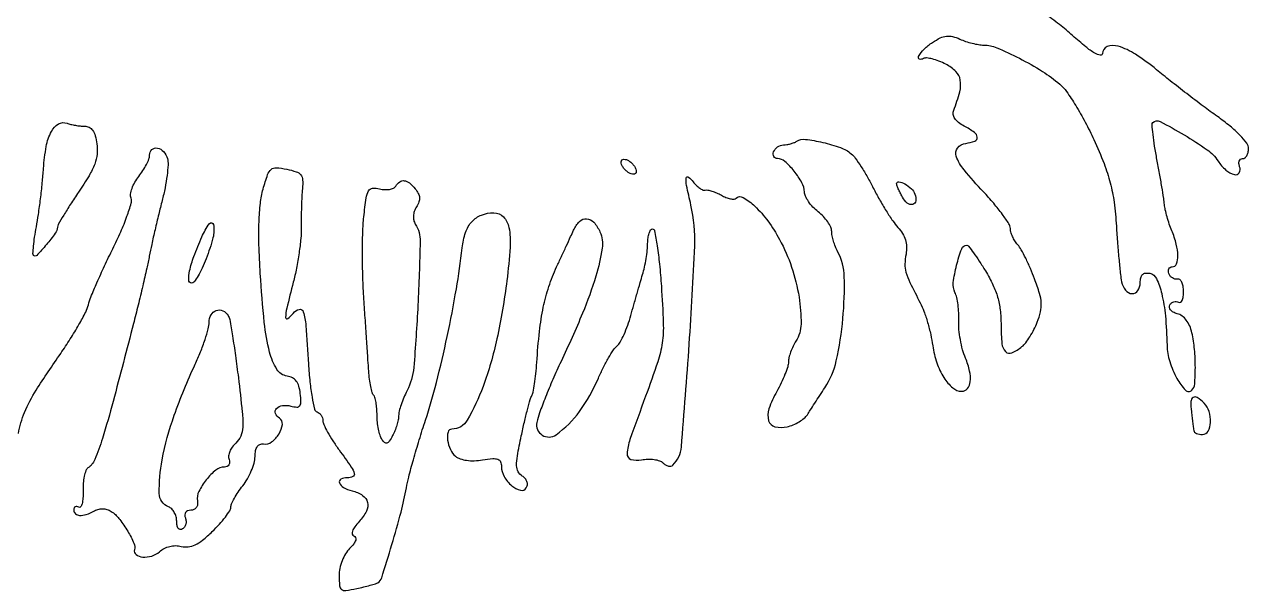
# Model space of a CAD drawing. Extents: x 0 to 1938, y 0 to 2000.
# Drawn here: x 1678.9 to 1905, y 206.2 to 310.8 of the extents above; entities that cross this region are included whole.
import ezdxf

# ---------------------------------------------------------------- set-up
doc = ezdxf.new("R2010")
doc.units = 0

msp = doc.modelspace()

# ---------------------------------------------------------------- linework, layer by layer
msp.add_lwpolyline([(1677.769329, 235.183578, -0.057423), (1678.888952, 239.094074, -0.044198), (1681.03655, 243.20004, -0.009108), (1685.574407, 250, 0.010654), (1687.345532, 252.671879, 0.011848), (1688.937234, 255.325, 0.011244), (1690.186281, 257.643273, 0.058872), (1690.687833, 259, -0.0376), (1691.145567, 260.420859, -0.006219), (1692.264949, 263.07394, -0.0068), (1693.665581, 266.166261, -0.005966), (1695.210675, 269.358094, 0.012375), (1696.670967, 272.476008, 0.017163), (1697.812505, 275.34284, 0.013723), (1698.599497, 277.740301, 0.165523), (1698.562805, 278.696927, -0.131174), (1698.48374, 279.443227, -0.046763), (1698.749799, 280.490595, -0.042464), (1699.272958, 281.640106, -0.038655), (1699.997296, 282.723692, 0.023536), (1700.763831, 283.798647, 0.024793), (1701.411706, 284.922833, 0.025431), (1701.869805, 285.942099, 0.093153), (1702, 286.634859, -0.203223), (1702.434297, 287.659251, -0.244389), (1703.425165, 287.954338, -0.162392), (1704.584966, 287.302679, -0.120867), (1705.289092, 286.002511, -0.078985), (1705.399918, 284.876822, -0.016619), (1705.21624, 282.901985, -0.017028), (1704.844892, 280.60133, -0.015408), (1704.307566, 278.252511, 0.004194), (1703.668513, 275.7215, 0.002962), (1702.991302, 272.867925, 0.002989), (1702.376349, 270.132171, 0.006296), (1701.9385, 268, -0.007425), (1701.466899, 265.729478, -0.002582), (1700.721971, 262.471875, -0.002564), (1699.864669, 258.892793, -0.002985), (1699.012064, 255.5, -0.001595), (1695.260033, 241.127745, -0.011656), (1693.280674, 234.292262, -0.02067), (1691.863291, 230.366799, -0.147846), (1690.606678, 228.817317, 0.157609), (1690.223704, 228.326223, 0.03491), (1689.925261, 227.287916, 0.033003), (1689.736099, 225.984433, 0.026624), (1689.700864, 224.569509, -0.023536), (1689.675968, 223.240148, -0.048562), (1689.507579, 222.215208, -0.087715), (1689.235918, 221.630395, -0.397825), (1688.900961, 221.56121, 0.094673), (1688.557231, 221.692474, 0.172818), (1688.264657, 221.643381, 0.172842), (1688.069061, 221.420364, 0.094703), (1688, 221.059017, 0.209954), (1688.309279, 220.354944, 0.177803), (1689.066593, 220.042691, 0.09492), (1690.28297, 220.22668, 0.038019), (1691.829956, 220.908995, -0.066262), (1692.655789, 221.218961, -0.0759), (1693.49578, 221.28227, -0.075462), (1694.320327, 221.091883, -0.064492), (1695.100871, 220.658995, -0.07076), (1696.486565, 219.29786, -0.029758), (1697.950934, 217.127517, -0.02554), (1699.110977, 214.915454, -0.179289), (1699.203177, 213.722174, 0.308692), (1699.503207, 212.820218, 0.143091), (1700.71211, 212.356065, 0.095082), (1702.411324, 212.539018, 0.11012), (1703.824122, 213.340832, -0.063313), (1704.701144, 213.952634, -0.060608), (1705.716188, 214.336531, -0.060651), (1706.792974, 214.465667, -0.063581), (1707.8515, 214.328583, 0.091379), (1709.123601, 214.234881, 0.084606), (1710.383095, 214.593697, 0.059392), (1711.792256, 215.486996, 0.021539), (1713.564624, 217.062636, 0.016223), (1714.88015, 218.423186, 0.020992), (1715.990858, 219.757621, 0.019267), (1716.810863, 220.921805, 0.144778), (1717, 221.561308, -0.106039), (1717.133754, 222.184897, -0.021061), (1717.647986, 223.210677, -0.021428), (1718.361447, 224.375253, -0.018504), (1719.20591, 225.534643, 0.037431), (1720.054689, 226.797697, 0.029689), (1720.781163, 228.273244, 0.030541), (1721.291746, 229.730159, 0.063375), (1721.470812, 230.919501, -0.039922), (1721.586178, 232.039341, -0.101694), (1721.891487, 232.792451, -0.152121), (1722.379468, 233.187892, -0.135238), (1723.030583, 233.259972, 0.202519), (1724.529596, 233.62846, 0.09479), (1725.904169, 235.130528, 0.109044), (1726.514011, 236.883125, 0.291579), (1725.964055, 238.022215, -0.170099), (1725.252072, 238.902211, -0.281861), (1725.441369, 239.807239, -0.174208), (1726.546612, 240.368925, -0.095542), (1728.080684, 240.26865, 0.045967), (1729.201127, 240.083338, 0.255813), (1729.736169, 240.327973, 0.17039), (1729.948542, 241.006037, 0.019921), (1729.829688, 242.61253, 0.043036), (1729.558321, 243.953258, 0.091966), (1729.08239, 244.892195, 0.111009), (1728.369434, 245.489216, 0.083746), (1727.393067, 245.800803, -0.225094), (1725.505386, 247.050049, -0.072063), (1724.162401, 250.231009, -0.038758), (1723.177739, 255.699964, -0.009682), (1722.440069, 264.753793, -0.00807), (1722.195609, 270.08847, -0.01575), (1722.203463, 274.346152, -0.019649), (1722.450548, 277.74194, -0.040288), (1722.960577, 280.359194, -0.013397), (1723.794826, 283.058142, -0.136789), (1724.448125, 284.016207, -0.196182), (1725.400275, 284.324352, -0.03287), (1727.339476, 284.050744, -0.029307), (1729.085074, 283.577989, -0.144276), (1729.91248, 283.000126, -0.156862), (1730.25711, 282.09384, -0.036526), (1730.22277, 280.445343, 0.011158), (1730.120684, 279.02068, 0.004882), (1730.045975, 277.128173, 0.004828), (1730.005668, 275.116624, 0.006434), (1730.010218, 273.288862, -0.027834), (1729.928337, 271.25802, -0.012056), (1729.604272, 268.571866, -0.011887), (1729.121504, 265.724415, -0.015459), (1728.537448, 263.144517, 0.003798), (1727.329577, 258.332954, 0.058211), (1727.121385, 256.635872, 0.620907), (1727.529818, 256.430826, 0.069333), (1728.504286, 257.403497, -0.168181), (1729.606911, 258.141249, -0.403333), (1730.38802, 257.704002, -0.054757), (1730.861953, 255.161935, -0.003967), (1731.340611, 248.026412, 0.011347), (1731.611743, 244.716744, 0.018148), (1732.009472, 241.909079, 0.013252), (1732.467422, 239.690039, 0.260415), (1732.920764, 239.193079, -0.095922), (1733.333271, 238.960706, -0.070281), (1733.682975, 238.566936, -0.068128), (1733.919155, 238.077781, -0.078605), (1734, 237.566705, 0.11206), (1734.163477, 236.84645, 0.015024), (1734.88125, 235.455619, 0.01674), (1735.85127, 233.837186, 0.013373), (1737, 232.158697, -0.005234), (1739.238686, 228.999184, -0.080928), (1739.8093, 227.801057, -0.373371), (1739.543861, 227.224892, -0.106499), (1738.5, 227, 0.115207), (1737.331404, 226.727116, 0.384795), (1737.065415, 226.055968, 0.185336), (1737.804946, 225.219291, 0.058701), (1739.389699, 224.61704, -0.083648), (1741.343461, 223.761334, -0.192706), (1742.246967, 222.469529, -0.177115), (1742.047064, 220.825611, -0.069718), (1740.719078, 218.92884, 0.026373), (1739.892116, 217.94162, 0.072646), (1739.458322, 217.146657, 0.148694), (1739.425227, 216.588816, 0.258828), (1739.730056, 216.256648, -0.222019), (1740.053176, 215.950336, -0.177955), (1740.064284, 215.465794, -0.085439), (1739.69251, 214.784886, -0.0288), (1738.9375, 213.9375, 0.064476), (1738.189607, 212.967106, 0.039847), (1737.564585, 211.667236, 0.039205), (1737.141284, 210.249639, 0.053001), (1737, 208.920545, 0.021594), (1737.081208, 207.041096, 0.216247), (1737.457256, 206.372423, 0.195967), (1738.231595, 206.178382, 0.017447), (1740.25, 206.538142, 0.006507), (1741.542208, 206.832932, 0.008058), (1742.736884, 207.142339, 0.006773), (1743.729314, 207.43103, 0.058077), (1744.152157, 207.616144, 0.186516), (1744.86739, 208.512782, 0.003161), (1746.754186, 214.651178, 0.008761), (1748.448133, 220.669497, 0.021422), (1749.425431, 225.166197, -0.021037), (1749.852446, 227.138265, -0.005126), (1750.726089, 230.350378, -0.005246), (1751.805002, 234.015269, -0.005205), (1752.963253, 237.666197, 0.017312), (1754.978769, 244.59716, 0.00968), (1756.972712, 253.151092, 0.009639), (1758.660452, 261.908996, 0.015121), (1759.736859, 269.5, -0.053745), (1760.369962, 272.357868, -0.10212), (1761.553746, 274.383232, -0.119195), (1763.29901, 275.579957, -0.0912), (1765.582722, 276, -0.205248), (1767.36072, 275.238039, -0.143831), (1768.370939, 273.275345, -0.06441), (1768.593772, 269.627003, -0.01462), (1767.992885, 263.443881, -0.021571), (1766.15862, 252.709903, -0.035732), (1763.586638, 243.892454, -0.040953), (1760.675639, 237.662491, -0.269189), (1757.811439, 236, 0.344631), (1757.119981, 235.459171, 0.095686), (1757.042744, 233.98851, 0.073001), (1757.55357, 232.238859, 0.112538), (1758.508464, 230.992976, 0.092006), (1759.361624, 230.516617, 0.047415), (1760.55629, 230.235667, 0.041664), (1761.974325, 230.160533, 0.032644), (1763.508464, 230.307661, -0.017142), (1765.384986, 230.546496, -0.107241), (1766.339688, 230.43007, -0.214547), (1766.826527, 229.969477, -0.097913), (1767, 229.092117, 0.130994), (1767.490757, 227.251055, 0.08402), (1768.904419, 225.533522, 0.113794), (1770.490351, 224.691913, 0.330971), (1771.576015, 225.122995, 0.110575), (1771.773506, 225.693387, 0.110134), (1771.709362, 226.294426, 0.098551), (1771.382264, 226.862849, 0.072479), (1770.828478, 227.336396, -0.130191), (1770.083988, 228.136957, -0.117415), (1769.79646, 229.233509, -0.050315), (1769.938344, 231.051971, -0.007054), (1770.660206, 234.755108, -0.00534), (1771.221742, 237.29839, -0.007104), (1771.789518, 239.596679, -0.005196), (1772.310671, 241.503492, -0.069207), (1772.603545, 242.167539, 0.091584), (1772.851339, 242.804678, 0.009942), (1773.116661, 244.365547, 0.011922), (1773.353246, 246.253734, 0.009351), (1773.522511, 248.310688, -0.011516), (1774.021725, 254.071995, -0.023718), (1774.728565, 258.540251, -0.028554), (1775.744858, 262.33899, -0.028696), (1777.186008, 265.990751, 0.000123), (1778.060348, 267.882158, 0.000112), (1778.962593, 269.836346, 0.000112), (1779.769194, 271.585435, 0.000361), (1780.304904, 272.75, -0.084444), (1781.42435, 274.390114, -0.218539), (1782.726878, 274.899944, -0.201501), (1784.043637, 274.255894, -0.072801), (1785.195711, 272.469807, -0.147454), (1785.608482, 269.424624, -0.033453), (1784.432545, 264.285595, -0.026269), (1781.97173, 257.424232, -0.011161), (1777.99493, 248.5, 0.007783), (1776.497061, 245.198828, 0.008095), (1775.122877, 241.895313, 0.007852), (1774.026372, 239.002484, 0.034634), (1773.527433, 237.25, 0.311705), (1774.513341, 234.893152, 0.307179), (1777.085186, 234.959468, 0.081282), (1781.416454, 239.279049, 0.053887), (1784.893307, 245.3958, -0.013165), (1785.803164, 247.35109, -0.014842), (1786.781134, 249.177818, -0.014181), (1787.698656, 250.675745, -0.074373), (1788.338408, 251.3958, 0.090962), (1788.927655, 252.104738, 0.020906), (1789.635536, 253.497516, 0.020935), (1790.327001, 255.1963, 0.019078), (1790.897905, 257, -0.001525), (1791.439942, 258.947602, -0.001157), (1792.045817, 261.080231, -0.00117), (1792.62364, 263.078691, -0.002731), (1793.067761, 264.570998, 0.019948), (1793.424944, 265.942169, 0.013554), (1793.726155, 267.526847, 0.013674), (1793.933871, 269.074891, 0.026515), (1794, 270.320998, -0.032017), (1794.065782, 271.347259, -0.049375), (1794.265482, 272.213043, -0.063529), (1794.556576, 272.812204, -0.253121), (1794.90377, 273, -0.362623), (1795.287344, 272.679697, -0.006722), (1795.753847, 269.892765, -0.013116), (1796.187048, 266.477757, -0.007973), (1796.528525, 262.422179, -0.007929), (1796.885247, 255.594373, -0.044549), (1796.692892, 251.947568, -0.04513), (1795.857894, 248.412211, -0.008267), (1793.624755, 242.072336, 0.003848), (1790.738471, 234.103626, 0.06869), (1790.190848, 231.438329, 0.350956), (1790.910905, 230.407147, 0.121484), (1792.854167, 230.320833, -0.041553), (1794.030221, 230.45589, -0.042661), (1795.201896, 230.392569, -0.046394), (1796.202652, 230.156155, -0.115685), (1796.8375, 229.7625, 0.059902), (1797.321237, 229.382602, 0.078715), (1797.839953, 229.170006, 0.096948), (1798.311491, 229.151809, 0.158989), (1798.664469, 229.331136, 0.177312), (1800.230491, 232.706294, 0.003592), (1801.683049, 251.716171, 0.006751), (1802.692447, 269.860063, 0.067369), (1801.991557, 277.418801, -0.005852), (1801.198597, 281.044892, -0.075873), (1801.126752, 282.421773, -0.585775), (1801.532364, 282.598878, -0.068547), (1802.419435, 281.712544, 0.034892), (1803.001832, 281.046757, 0.044088), (1803.630309, 280.523563, 0.050369), (1804.213007, 280.201089, 0.173427), (1804.637631, 280.174996, -0.118356), (1805.10595, 280.196765, -0.028118), (1805.868994, 280.005671, -0.027374), (1806.744192, 279.67989, -0.024037), (1807.618517, 279.247636, 0.031614), (1808.473636, 278.84087, 0.042946), (1809.29105, 278.592521, 0.049653), (1809.963857, 278.518283, 0.201687), (1810.337309, 278.670642, -0.34195), (1811.638374, 278.836015, -0.056457), (1813.798491, 277.209723, -0.045304), (1816.204825, 274.477814, -0.033298), (1818.366656, 271.067663, -0.043756), (1820.596222, 265.951524, -0.04085), (1821.964069, 260.406767, -0.043012), (1822.334038, 255.432228, -0.139017), (1821.40177, 252.285183, 0.029278), (1820.865181, 251.316188, 0.024795), (1820.41177, 250.236567, 0.025536), (1820.097344, 249.209074, 0.061553), (1820, 248.421338, -0.075828), (1819.866321, 247.544939, -0.017736), (1819.371877, 246.139116, -0.017884), (1818.680221, 244.545278, -0.016711), (1817.861707, 242.967731, 0.043581), (1816.413549, 239.767341, 0.156426), (1816.35268, 237.553116, 0.270191), (1817.525653, 236.437896, 0.116921), (1819.759318, 236.438791, 0.040834), (1820.881891, 236.804344, 0.035312), (1821.988675, 237.362419, 0.036898), (1822.921989, 238.016652, 0.080466), (1823.5, 238.668983, -0.002316), (1824.031113, 239.499216, -0.000657), (1824.86496, 240.785764, -0.000662), (1825.810556, 242.236333, -0.0007), (1826.742417, 243.657357, 0.091386), (1828.843734, 248.633642, 0.03097), (1830.064794, 256.429529, 0.030043), (1830.324057, 264.194018, 0.116702), (1829.1, 268.813148, -0.028841), (1828.678811, 269.722563, -0.022274), (1828.323125, 270.75585, -0.022745), (1828.077344, 271.753714, -0.049044), (1828, 272.540338, 0.110009), (1827.826458, 273.319558, 0.040964), (1827.265625, 274.298722, 0.038133), (1826.456608, 275.302717, 0.037463), (1825.5, 276.17866, -0.036934), (1824.540922, 277.055004, -0.037294), (1823.724602, 278.060243, -0.039933), (1823.152823, 279.041332, -0.107416), (1822.966731, 279.82258, 0.121603), (1822.504757, 281.546348, 0.043199), (1821.074483, 283.681523, 0.041931), (1819.358027, 285.486125, 0.183678), (1818.006374, 286, -0.272455), (1817.322181, 286.402719, -0.231686), (1817.278471, 287.251319, -0.136527), (1818.013649, 288.169332, -0.152536), (1819.086088, 288.526431, 0.037707), (1819.704548, 288.584782, 0.025639), (1820.394628, 288.739617, 0.025897), (1821.049042, 288.959222, 0.046254), (1821.5552, 289.215054, -0.171924), (1823.132601, 289.567649, -0.026172), (1826.359519, 289.003961, -0.02964), (1829.598704, 288.056602, -0.087454), (1831.606357, 286.911731, -0.063176), (1832.362051, 286.103614, -0.013578), (1833.444668, 284.516219, -0.013974), (1834.60511, 282.595358, -0.012929), (1835.688319, 280.562814, 0.012646), (1836.805732, 278.463227, 0.011299), (1838.068965, 276.341265, 0.011413), (1839.29053, 274.486435, 0.034218), (1840.236649, 273.301067, -0.046887), (1841.108377, 272.150373, -0.065197), (1841.640122, 270.973614, -0.067172), (1841.841319, 269.727345, -0.053751), (1841.730526, 268.370669, 0.040572), (1841.527023, 266.489922, 0.077734), (1841.721048, 264.987987, 0.043455), (1842.446941, 263.119149, 0.005762), (1844.365039, 259.332455, -0.033546), (1845.044683, 257.782824, -0.015793), (1845.721633, 255.703011, -0.01557), (1846.296073, 253.471486, -0.021152), (1846.665342, 251.424941, 0.048663), (1847.416745, 248.265153, 0.059172), (1848.736412, 245.525692, 0.071016), (1850.364372, 243.627543, 0.18199), (1852.031385, 243, 0.227375), (1853.072828, 243.499416, 0.142287), (1853.601673, 244.772104, 0.084855), (1853.486846, 246.744395, 0.042105), (1852.716285, 249.1366, -0.03328), (1852.188541, 250.681154, -0.020898), (1851.770209, 252.543855, -0.020958), (1851.511121, 254.420133, -0.035613), (1851.472938, 256.003333, 0.023886), (1851.47194, 257.472858, 0.021168), (1851.333246, 258.996594, 0.021715), (1851.090347, 260.358283, 0.058761), (1850.766032, 261.282944, -0.14652), (1850.469396, 263.078237, -0.029796), (1851.074874, 266.281882, -0.025648), (1852.012256, 269.337573, -0.315334), (1852.95817, 270, -0.233526), (1853.275166, 269.843407, -0.00676), (1854.196715, 268.604688, -0.01231), (1855.249684, 267.070452, -0.008007), (1856.393174, 265.25, -0.024259), (1857.788941, 262.672621, -0.041748), (1858.658328, 260.393187, -0.042822), (1859.123539, 258.041948, -0.027111), (1859.27875, 255.25, 0.022934), (1859.441972, 251.793438, 0.170776), (1860.119161, 250.322045, 0.31529), (1861.282516, 250.097917, 0.065678), (1863.154497, 251.25, 0.060338), (1863.833523, 251.953911, 0.022228), (1864.616788, 253.092864, 0.021651), (1865.370334, 254.425338, 0.024315), (1865.974511, 255.768261, 0.036272), (1866.576859, 257.704264, 0.072467), (1866.711808, 259.298574, 0.05791), (1866.394151, 261.085518, 0.016388), (1865.492024, 263.768261, 0.012826), (1864.715939, 265.695552, 0.012959), (1863.844545, 267.573807, 0.012851), (1863.002506, 269.167781, 0.050177), (1862.36314, 270.078741, -0.039833), (1861.841401, 270.790397, -0.032818), (1861.400422, 271.622383, -0.033992), (1861.096721, 272.444632, -0.071585), (1861, 273.116737, 0.145399), (1860.751213, 273.954181, 0.014263), (1859.538147, 275.704405, 0.01709), (1857.929484, 277.740014, 0.01273), (1856.023477, 279.876654, -0.015704), (1852.456557, 283.92337, -0.085247), (1851.006104, 286.450914, -0.261214), (1851.249794, 287.959844, -0.191955), (1852.75, 288.819551, 0.052964), (1854.443911, 289.246502, 0.33887), (1854.887719, 289.947187, 0.221024), (1854.367113, 290.848287, 0.030122), (1852.465035, 292.018712, -0.04056), (1851.400453, 292.704795, -0.083457), (1850.726188, 293.427522, -0.112876), (1850.445149, 294.175544, -0.126685), (1850.535066, 294.937692, 0.026789), (1851.651328, 298.352996, 0.108305), (1851.752707, 300.528782, 0.156099), (1850.932395, 302.108662, 0.076383), (1849.079261, 303.459012, 0.0257), (1847.806687, 304.036279, 0.032633), (1846.577928, 304.428843, 0.034349), (1845.543596, 304.612061, 0.166571), (1844.970632, 304.48185, -0.223416), (1844.228505, 304.396908, -0.467048), (1844.044619, 304.869236, -0.072618), (1845.089622, 306.250747, -0.049585), (1846.623744, 307.489123, -0.032126), (1848.063824, 308.305665, -0.082769), (1849.207319, 308.642444, -0.091659), (1850.326712, 308.573458, -0.045824), (1851.670797, 308.104133, 0.0261), (1852.743954, 307.68129, 0.019452), (1853.965703, 307.324339, 0.01978), (1855.146865, 307.077767, 0.041585), (1856.080297, 307, -0.101014), (1858.491801, 306.507788, -0.01809), (1862.670313, 304.546421, -0.020616), (1866.936585, 302.12483, -0.038438), (1870.135837, 299.77093, -0.062159), (1871.386581, 298.388619, -0.015248), (1873.072641, 295.819753, -0.015381), (1874.837194, 292.734819, -0.014817), (1876.432081, 289.509079, -0.014318), (1878.306595, 285.086683, -0.029538), (1879.463537, 281.514549, -0.030877), (1880.161224, 277.933654, -0.017211), (1880.588509, 273.509079, 0.003812), (1880.813377, 270.277765, 0.00436), (1881.07888, 267.191729, 0.003949), (1881.347553, 264.578173, 0.024624), (1881.561317, 263.25, 0.114011), (1882.2938, 261.677236, 0.217475), (1883.505964, 261.046763, 0.270349), (1884.570578, 261.596609, 0.142447), (1885, 263.073324, -0.055222), (1885.101648, 263.990886, -0.143089), (1885.420446, 264.567691, -0.164736), (1885.96526, 264.834299, -0.079791), (1886.75, 264.810209, -0.242666), (1888.002484, 263.825928, -0.048238), (1888.961409, 261.046365, -0.03641), (1889.636854, 256.939739, -0.016538), (1889.948113, 251.5, 0.069562), (1890.442636, 248.492761, 0.050688), (1891.773609, 245.372375, 0.062696), (1893.344572, 243.216364, 0.423169), (1894.531607, 243.198274, 0.179259), (1895.060555, 244.349649, 0.018711), (1895.176854, 247.370493, 0.023664), (1895.020658, 250.744836, 0.030667), (1894.542881, 253.804766, 0.048088), (1894.133167, 255.073728, 0.061369), (1893.511249, 256.13276, 0.069393), (1892.728246, 256.905274, 0.096375), (1891.842265, 257.330998, -0.055789), (1891.100858, 257.616211, -0.097342), (1890.587701, 258.025087, -0.138878), (1890.375232, 258.490876, -0.178237), (1890.468483, 258.949004, -0.08458), (1890.79474, 259.319244, -0.093323), (1891.214921, 259.545308, -0.100456), (1891.662561, 259.5935, -0.115657), (1892.069098, 259.457295, 0.285407), (1892.420986, 259.458159, 0.144376), (1892.726548, 259.80268, 0.074842), (1892.934008, 260.499509, 0.035004), (1893, 261.440983, 0.042481), (1892.918111, 262.403078, 0.071006), (1892.669531, 263.174851, 0.104624), (1892.303437, 263.64475, 0.23391), (1891.875, 263.75, -0.109277), (1891.410668, 263.749545, -0.086869), (1890.945833, 263.940625, -0.082084), (1890.55163, 264.291363, -0.082294), (1890.291667, 264.75, -0.079153), (1890.198098, 265.227588, -0.125437), (1890.286198, 265.632813, -0.149036), (1890.540814, 265.900948, -0.129558), (1890.916667, 266, 0.311362), (1891.693299, 266.535548, 0.094528), (1891.955771, 268.020836, 0.060127), (1891.663337, 270.195083, 0.035352), (1890.825836, 272.6849, -0.016969), (1890.363296, 273.909204, -0.013443), (1889.944676, 275.260564, -0.013657), (1889.624076, 276.536311, -0.032705), (1889.47497, 277.5, 0.016259), (1889.336023, 278.646173, 0.002893), (1888.994159, 280.778939, 0.003126), (1888.563254, 283.274595, 0.002814), (1888.086302, 285.853834, -0.007828), (1887.65537, 288.322415, -0.011951), (1887.366474, 290.477353, -0.006578), (1887.192909, 292.275756, -0.220591), (1887.337734, 292.671067, -0.327556), (1888.65021, 292.872537, -0.013245), (1893.102734, 290.39799, -0.020229), (1897.350226, 287.650257, -0.094305), (1899.3674, 285.56203, 0.067028), (1900.806942, 283.900366, 0.116312), (1902.408491, 283.043111, 0.336535), (1903.269971, 283.396602, 0.228498), (1903.361626, 284.5, -0.06502), (1903.22328, 285.073899, -0.112257), (1903.280284, 285.559375, -0.151946), (1903.519085, 285.878743, -0.158089), (1903.893011, 286, 0.164112), (1904.315284, 286.142437, 0.095827), (1904.674822, 286.544938, 0.076969), (1904.917777, 287.145579, 0.057749), (1905, 287.855109, 0.161464), (1904.666595, 288.860636, 0.03225), (1903.424847, 290.320585, 0.028827), (1901.598644, 292.001079, 0.017188), (1899.25, 293.793433, -0.006008), (1896.651018, 295.686414, -0.003495), (1893.575521, 298.017196, -0.003494), (1890.52632, 300.395871, -0.005893), (1888.007092, 302.438324, 0.02943), (1884.13163, 305.288989, 0.071565), (1880.917194, 306.772815, 0.163743), (1878.88739, 306.701694, 0.312397), (1878, 305.420013, -0.47233), (1877.60782, 305.097477, -0.087512), (1876.603584, 305.485658, -0.035734), (1874.91662, 306.676978, -0.010418), (1872.498314, 308.743601, 0.015132), (1870.062663, 310.785638, 0.011682), (1867.291368, 312.866678, 0.011848)], format="xyb")
for points in [[(1689.968288, 292, -0.118664), (1690.811809, 291.79695, -0.122076), (1691.460246, 291.233486, -0.084293), (1691.931559, 290.243326, -0.032474), (1692.251642, 288.75, -0.06282), (1692.29117, 286.845175, -0.064385), (1691.854314, 285.006914, -0.044672), (1690.806768, 282.844936, -0.013948), (1688.865141, 279.804869, 0.005738), (1687.381854, 277.5644, 0.00827), (1686.125612, 275.546253, 0.00485), (1685.117919, 273.828522, 0.12046), (1684.966731, 273.304869, -0.149355), (1684.57744, 272.196717, -0.017337), (1682.926716, 270.108934, -0.013091), (1681.145232, 268.117747, -0.422835), (1680.557543, 268.109124, -0.216517), (1680.433744, 268.439076, -0.007708), (1680.548745, 269.822798, -0.012996), (1680.757011, 271.489358, -0.008595), (1681.07869, 273.39181, 0.010429), (1681.457909, 275.685708, 0.005355), (1681.842201, 278.574139, 0.005319), (1682.174461, 281.557307, 0.007991), (1682.394956, 284.166639, -0.027779), (1682.905026, 288.26352, -0.074933), (1683.850111, 291.031762, -0.140921), (1685.160199, 292.41407, -0.228513), (1686.742001, 292.545509, 0.032622), (1687.415894, 292.336173, 0.017119), (1688.276122, 292.160243, 0.016958), (1689.173559, 292.03964, 0.024924)], [(1791.8125, 284.0625, -0.08306), (1791.888442, 283.579684, -0.196386), (1791.75, 283.25, -0.196386), (1791.420316, 283.111558, -0.08306), (1790.9375, 283.1875, -0.068635), (1790.402945, 283.45155, -0.04742), (1789.882031, 283.882031, -0.04742), (1789.45155, 284.402945, -0.068635), (1789.1875, 284.9375, -0.08306), (1789.111558, 285.420316, -0.196386), (1789.25, 285.75, -0.196386), (1789.579684, 285.888442, -0.08306), (1790.0625, 285.8125, -0.068635), (1790.597055, 285.54845, -0.04742), (1791.117969, 285.117969, -0.04742), (1791.54845, 284.597055, -0.068635)], [(1751.067391, 280.418799, -0.05233), (1751.633443, 279.570011, -0.10527), (1751.850093, 278.798692, -0.104668), (1751.734302, 278.003053, -0.051333), (1751.28161, 277.079322, 0.056935), (1750.891111, 276.259442, 0.066632), (1750.721987, 275.415087, 0.071897), (1750.785533, 274.611665, 0.085692), (1751.076568, 273.910523, -0.147892), (1751.975845, 270.670735, -0.006588), (1751.551748, 258.919864, -0.008359), (1750.790576, 247.398263, -0.098962), (1749.558531, 243.113187, 0.019421), (1748.961968, 241.840771, 0.018709), (1748.457819, 240.510119, 0.019011), (1748.102751, 239.305917, 0.062259), (1748, 238.483918, -0.050496), (1747.922495, 237.718448, -0.022543), (1747.674676, 236.735167, -0.022041), (1747.31654, 235.70985, -0.027826), (1746.892513, 234.799159, -0.022513), (1746.27786, 233.765378, -0.165834), (1745.830904, 233.418003, -0.279935), (1745.404266, 233.510674, -0.061692), (1744.907826, 234.1149, -0.068182), (1744.568935, 234.856964, -0.023781), (1744.283805, 235.998856, -0.023104), (1744.085711, 237.301258, -0.024949), (1744.015313, 238.583333, 0.018982), (1743.962595, 239.810681, 0.023289), (1743.816761, 240.948674, 0.022655), (1743.610181, 241.875404, 0.130933), (1743.360896, 242.305771, -0.130729), (1743.097727, 242.759687, -0.016706), (1742.836141, 243.866797, -0.018625), (1742.614375, 245.229141, -0.014522), (1742.471962, 246.722437, 0.000145), (1742.335429, 248.777822, 0.000035), (1742.108136, 252.180966, 0.000036), (1741.846774, 256.085866, 0.000036), (1741.58423, 260, -0.009082), (1741.385695, 264.058172, -0.007458), (1741.317127, 268.396842, -0.007546), (1741.373797, 272.386066, -0.019746), (1741.57072, 275.244567, -0.007816), (1742.008253, 278.75782, -0.093863), (1742.444423, 280.045021, -0.24733), (1743.178788, 280.517781, -0.083432), (1744.488462, 280.41354, 0.047977), (1745.41528, 280.273443, 0.055854), (1746.304397, 280.324578, 0.064601), (1747.027259, 280.546654, 0.148613), (1747.449923, 280.918973, -0.098741), (1748.197486, 281.720755, -0.192561), (1749.032677, 281.927859, -0.140292), (1749.978958, 281.509628, -0.045819)], [(1843.379007, 279.454706, -0.119553), (1843.543041, 278.184513, -0.317561), (1842.968458, 277.535346, -0.237525), (1841.965026, 277.775712, -0.094752), (1841.050173, 278.90625, -0.010406), (1840.648051, 279.696735, -0.012902), (1840.308488, 280.449069, -0.011255), (1840.055924, 281.08946, -0.088518), (1840, 281.402874, -0.472299), (1840.411184, 281.741073, -0.082392), (1841.493947, 281.335266, -0.056118), (1842.715583, 280.434944, -0.114789)], [(1712.440612, 267.483666, -0.017708), (1711.713901, 265.765899, -0.025983), (1710.945594, 264.317077, -0.023994), (1710.226921, 263.237953, -0.238179), (1709.755734, 263, -0.409415), (1709.214217, 263.532703, -0.058674), (1709.387003, 265.240995, -0.035071), (1710.176523, 267.904911, -0.012762), (1711.651724, 271.558355, -0.054626), (1713.025957, 273.967265, -0.656162), (1713.786034, 273.79876, -0.11344), (1713.702353, 271.386296, -0.026061)], [(1716.4966, 257.005502, -0.094471), (1716.785171, 256.250753, -0.003464), (1717.305414, 253.217824, -0.006212), (1717.853505, 249.604208, -0.00431), (1718.386906, 245.507808, -0.003988), (1719.107459, 239.152021, -0.036325), (1719.197404, 236.367749, -0.090647), (1718.824529, 234.709061, -0.108753), (1717.898729, 233.408351, 0.054789), (1717.264276, 232.693328, 0.057337), (1716.811502, 231.867965, 0.063874), (1716.597275, 231.061448, 0.125263), (1716.674428, 230.406044, -0.087784), (1716.779943, 229.861186, -0.140262), (1716.657734, 229.406435, -0.151274), (1716.323392, 229.107657, -0.107667), (1715.82923, 229, 0.171221), (1714.248157, 228.442221, 0.054759), (1712.46372, 226.649493, 0.054717), (1711.097311, 224.490942, 0.155424), (1710.840174, 222.75, -0.077812), (1710.844673, 222.050563, -0.118), (1710.617928, 221.48906, -0.130901), (1710.183343, 221.12909, -0.108281), (1709.594243, 221, 0.087387), (1709.021145, 220.899067, 0.152162), (1708.640473, 220.609276, 0.155388), (1708.496522, 220.159595, 0.092237), (1708.599558, 219.601151, -0.078162), (1708.72431, 219.017004, -0.076891), (1708.66489, 218.419289, -0.081902), (1708.435515, 217.900093, -0.109884), (1708.068174, 217.542134, -0.170316), (1707.646901, 217.449617, -0.204819), (1707.298795, 217.65137, -0.116372), (1707.071145, 218.17546, -0.04455), (1707, 218.972368, 0.066172), (1706.888052, 219.814549, 0.062128), (1706.559375, 220.617798, 0.066517), (1706.073694, 221.262905, 0.106959), (1705.5, 221.638374, -0.307504), (1703.778469, 224.113424, -0.048897), (1704.317227, 230.316651, -0.039602), (1706.5423, 238.5642, -0.023425), (1710.415596, 248, 0.013991), (1711.398139, 250.270704, 0.014915), (1712.229902, 252.545313, 0.014629), (1712.827693, 254.537749, 0.064561), (1712.990231, 255.75, -0.128109), (1713.354448, 257.123709, -0.180151), (1714.314757, 257.933088, -0.196003), (1715.50536, 257.881553, -0.147778)], [(1894.445892, 239.25, 0.000819), (1894.57909, 238.14214, 0.000947), (1894.70967, 237.0875, 0.000844), (1894.823456, 236.194749, 0.005603), (1894.88598, 235.75, 0.173103), (1895.04041, 235.463021, 0.074968), (1895.407131, 235.220313, 0.061375), (1895.91764, 235.055432, 0.047486), (1896.5, 235, 0.276984), (1897.522152, 235.613292, 0.11001), (1897.977405, 237.253029, 0.087787), (1897.728674, 239.257686, 0.122311), (1896.8, 240.8, 0.045751), (1895.544043, 241.844976, 0.305177), (1894.771525, 241.852798, 0.247139), (1894.354731, 241.09698, 0.034364)]]:
    msp.add_lwpolyline(points, format="xyb", close=True)

doc.saveas('drawing.dxf')
